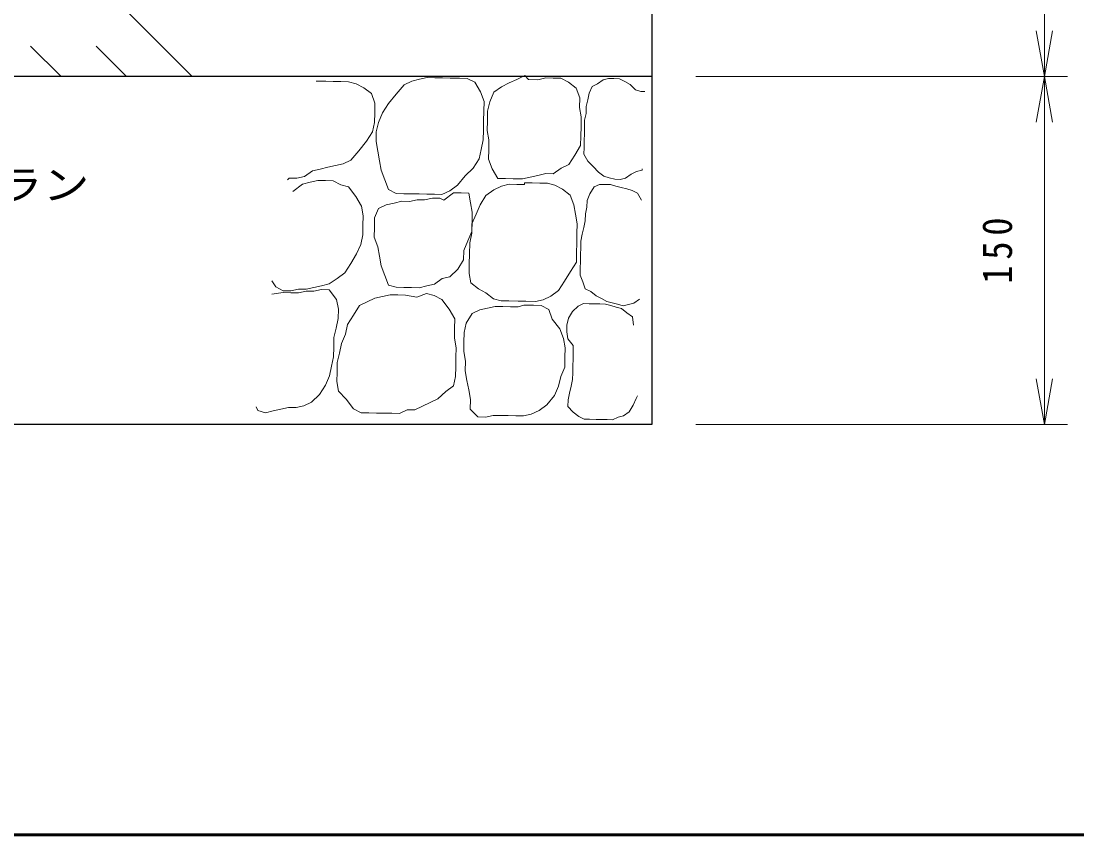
# Model space of a CAD drawing. Units: millimetres, scale not verified. Extents: x -312644 to 200250, y -138500 to 140234.
# Drawn here: x -107082 to -61565, y -138500 to -103406 of the extents above; entities that cross this region are included whole.
import ezdxf
from ezdxf.enums import TextEntityAlignment as Align

# ---------------------------------------------------------------- set-up
doc = ezdxf.new("R2010")
doc.units = ezdxf.units.MM
doc.header["$LTSCALE"] = 500
for name, color, linetype, lineweight in [('0-0_0', 7, 'Continuous', 9), ('3-0_外灯平面', 4, 'Continuous', 9), ('3-1_寸法', 7, 'Continuous', 9)]:
    doc.layers.add(name, color=color, linetype=linetype, lineweight=lineweight)
doc.styles.add('ＭＳ ゴシック', font='')
doc.styles.get('ＭＳ ゴシック').set_extended_font_data('MS Gothic')

msp = doc.modelspace()

# ---------------------------------------------------------------- linework, layer by layer
at = {"layer": '0-0_0', "color": 5, "lineweight": 60}
msp.add_line((-200250, -138500), (200250, -138500), dxfattribs=at)
at = {"layer": '3-0_外灯平面'}
for p, q in [((-62968.1, -105796.2), (-62968.1, -95796.2)), ((-62968.1, -105796.2), (-63315.4, -103826.6)), ((-62968.1, -105796.2), (-62620.8, -103826.6)), ((-77987.4, -105796.2), (-61968.1, -105796.2)), ((-62968.1, -105796.2), (-63315.4, -107765.8)), ((-62968.1, -105796.2), (-62620.8, -107765.8)), ((-62968.1, -120796), (-62968.1, -105796.2)), ((-62968.1, -120796), (-63315.4, -118826.4)), ((-62968.1, -120796), (-62620.8, -118826.4)), ((-77987.4, -120796), (-61968.1, -120796))]:
    msp.add_line(p, q, dxfattribs=at)
at = {"layer": '3-1_寸法', "color": 3, "lineweight": 25}
for p, q in [((-79885.9, -90796.2), (-79885.9, -120796)), ((-79885.9, -105796.2), (-149885.9, -105796.2)), ((-79885.9, -120796), (-149885.9, -120796))]:
    msp.add_line(p, q, dxfattribs=at)
at = {"layer": '3-1_寸法', "color": 2, "lineweight": 25}
for p, q in [((-102752.4, -102747.2), (-99703.7, -105795.9)), ((-106670.7, -104486), (-105360.6, -105796)), ((-103842.1, -104486), (-102532.1, -105795.9))]:
    msp.add_line(p, q, dxfattribs=at)
at = {"layer": '3-1_寸法'}
for p, q in [((-94363.4, -105991.6), (-93951.4, -105999.9)), ((-93951.4, -105999.9), (-93621.8, -106006.4)), ((-93621.8, -106006.4), (-93292.1, -106013.1)), ((-93292.1, -106013.1), (-92962.4, -106019.6)), ((-92962.4, -106019.6), (-92634.4, -106108.4)), ((-90574.2, -106149.7), (-90241.2, -105991.3)), ((-90241.2, -105991.3), (-89909.9, -105915.6)), ((-89909.9, -105915.6), (-89578.6, -105840)), ((-89578.6, -105840), (-89248.9, -105846.6)), ((-89248.9, -105846.6), (-88919.3, -105853.2)), ((-88919.3, -105853.2), (-88589.6, -105859.8)), ((-88589.6, -105859.8), (-88177.4, -105868)), ((-88177.4, -105868), (-87848, -105874.6)), ((-87848, -105874.6), (-87521.6, -106045.7)), ((-87521.6, -106045.7), (-87282.5, -106462.7)), ((-86038.2, -106075.3), (-85705.3, -105917.5)), ((-85705.3, -105917.5), (-85372.3, -105759.1)), ((-85372.3, -105759.1), (-85210.7, -105927.3)), ((-85210.7, -105927.3), (-84798.5, -105935.6)), ((-83481.7, -106044.2), (-83157, -106298)), ((-81991.9, -105936.3), (-82229.7, -106107.4)), ((-81287.8, -105891.9), (-81522.1, -105887.2)), ((-81055.6, -106013.4), (-81287.8, -105891.9)), ((-80823.6, -106135.5), (-81055.6, -106013.4)), ((-92634.4, -106108.4), (-92308.1, -106280)), ((-92308.1, -106280), (-91983.3, -106533.8)), ((-90912.1, -106555.2), (-90574.2, -106149.7)), ((-87282.5, -106462.7), (-87126, -106878.2)), ((-86371, -106233.7), (-86038.2, -106075.3)), ((-82466.6, -106219.6), (-82589.6, -106510.6)), ((-82229.7, -106107.4), (-82466.6, -106219.6)), ((-80594, -106374.5), (-80823.6, -106135.5)), ((-80360.9, -106437.7), (-80594, -106374.5)), ((-80185, -106441.2), (-80360.9, -106437.7)), ((-91983.3, -106533.8), (-91826.9, -106949.2)), ((-91826.9, -106949.2), (-91835.1, -107361.4)), ((-91505.4, -107368), (-91250, -106960.8)), ((-91250, -106960.8), (-90912.1, -106555.2)), ((-87126, -106878.2), (-87134.2, -107290.4)), ((-86969.3, -107293.6), (-86878.8, -106883.1)), ((-82653.9, -106802.1), (-82718.5, -107093.7)), ((-82589.6, -106510.6), (-82653.9, -106802.1)), ((-91835.1, -107361.4), (-91843.4, -107773.5)), ((-91678.4, -107776.8), (-91505.4, -107368)), ((-87134.2, -107290.4), (-87142.5, -107702.5)), ((-82724.4, -107387), (-82788.7, -107678.6)), ((-82718.5, -107093.7), (-82724.4, -107387)), ((-91843.4, -107773.5), (-91933.8, -108183.5)), ((-91769.1, -108186.8), (-91678.4, -107776.8)), ((-87142.5, -107702.5), (-87150.7, -108114.6)), ((-82788.7, -107678.6), (-82794.5, -107971.8)), ((-91933.8, -108183.5), (-92189.5, -108590.7)), ((-91777.3, -108599), (-91769.1, -108186.8)), ((-87150.7, -108114.6), (-87158.9, -108526.3)), ((-82942.8, -107951.5), (-82951, -108363.2)), ((-82800.4, -108264.6), (-82806.2, -108557.4)), ((-82794.5, -107971.8), (-82800.4, -108264.6)), ((-92189.5, -108590.7), (-92527.1, -108996.3)), ((-91703.1, -109012.8), (-91777.3, -108599)), ((-87158.9, -108526.3), (-87249.7, -108936.8)), ((-82806.2, -108557.4), (-82812.1, -108850.6)), ((-92527.1, -108996.3), (-92865.1, -109401.9)), ((-91628.9, -109426.5), (-91703.1, -109012.8)), ((-87249.7, -108936.8), (-87340.1, -109347.3)), ((-86928.2, -109355.5), (-86920, -108943.4)), ((-82812.1, -108850.6), (-82818, -109143.4)), ((-93529.4, -109635.8), (-93860.6, -109711.5)), ((-93198, -109560.2), (-93529.4, -109635.8)), ((-92865.1, -109401.9), (-93198, -109560.2)), ((-91554.9, -109840.4), (-91628.9, -109426.5)), ((-87340.1, -109347.3), (-87595.8, -109754.5)), ((-94523.3, -109863.2), (-94857.9, -110103.8)), ((-94192, -109787.6), (-94523.3, -109863.2)), ((-93860.6, -109711.5), (-94192, -109787.6)), ((-91398.2, -110255.3), (-91554.9, -109840.4)), ((-87932.1, -110077.3), (-88269.7, -110482.9)), ((-87595.8, -109754.5), (-87932.1, -110077.3)), ((-83803.1, -109748.1), (-84137.7, -109988.7)), ((-82188.7, -109918.1), (-81957.9, -110098.2)), ((-81957.9, -110098.2), (-81724.8, -110161.8)), ((-81021.6, -110175.9), (-80783.8, -110004.7)), ((-80783.8, -110004.7), (-80547.1, -109892)), ((-80547.1, -109892), (-80311.6, -109838.3)), ((-80311.6, -109838.3), (-80310.5, -109779.8)), ((-95518.9, -110172.9), (-95603, -110254)), ((-95365.5, -110753.3), (-94947, -110432.1)), ((-94947, -110432.1), (-94615.7, -110356)), ((-94615.7, -110356), (-94284.4, -110280.3)), ((-94284.4, -110280.3), (-93954.7, -110286.9)), ((-93954.7, -110286.9), (-93625, -110293.5)), ((-93625, -110293.5), (-93298.7, -110465.1)), ((-93298.7, -110465.1), (-92970.6, -110553.9)), ((-91241.7, -110670.8), (-91398.2, -110255.3)), ((-86707.4, -110679.2), (-86374.4, -110520.8)), ((-86374.4, -110520.8), (-86043.1, -110445.1)), ((-86043.1, -110445.1), (-85713.5, -110451.8)), ((-85461.3, -110209.5), (-85873.2, -110201.3)), ((-85713.5, -110451.8), (-85383.8, -110458.3)), ((-85383.8, -110458.3), (-85382.1, -110375.7)), ((-85382.1, -110375.7), (-85052.5, -110382.2)), ((-85052.5, -110382.2), (-84722.8, -110388.8)), ((-84722.8, -110388.8), (-84393.1, -110395.4)), ((-84393.1, -110395.4), (-84065.1, -110484.8)), ((-84065.1, -110484.8), (-83738.7, -110656.3)), ((-82377.5, -110559.1), (-82559.2, -110848.3)), ((-82140.8, -110446.4), (-82377.5, -110559.1)), ((-81906.3, -110451.1), (-82140.8, -110446.4)), ((-81671.9, -110455.8), (-81906.3, -110451.1)), ((-81724.8, -110161.8), (-81491.6, -110225)), ((-81438.8, -110518.9), (-81671.9, -110455.8)), ((-81491.6, -110225), (-81257.1, -110229.7)), ((-81205.7, -110582.6), (-81438.8, -110518.9)), ((-81257.1, -110229.7), (-81021.6, -110175.9)), ((-80972.5, -110645.7), (-81205.7, -110582.6)), ((-90915.3, -110842.3), (-91241.7, -110670.8)), ((-90585.7, -110848.9), (-90915.3, -110842.3)), ((-90256, -110855.5), (-90585.7, -110848.9)), ((-89926.3, -110862.1), (-90256, -110855.5)), ((-89596.6, -110868.6), (-89926.3, -110862.1)), ((-89684.1, -111114.2), (-89352.8, -111038.6)), ((-89267, -110875.3), (-89596.6, -110868.6)), ((-89352.8, -111038.6), (-89023.1, -111045.1)), ((-89023.1, -111045.1), (-88860, -111130.7)), ((-88860, -111130.7), (-88441.3, -110809.5)), ((-88441.3, -110809.5), (-88111.6, -110816.1)), ((-88111.6, -110816.1), (-87781.9, -110822.7)), ((-87781.9, -110822.7), (-87707.7, -111236.5)), ((-87297.5, -111327), (-87041.8, -110919.8)), ((-87041.8, -110919.8), (-86707.4, -110679.2)), ((-83738.7, -110656.3), (-83414, -110910.1)), ((-83414, -110910.1), (-83257.6, -111325.5)), ((-82559.2, -110848.3), (-82682.2, -111138.8)), ((-80739.1, -110708.8), (-80972.5, -110645.7)), ((-80507.2, -110830.9), (-80739.1, -110708.8)), ((-80337.4, -111127.2), (-80507.2, -110830.9)), ((-92410.2, -111389.7), (-92336, -111803.1)), ((-91843.3, -111895.7), (-91670.1, -111486.8)), ((-91670.1, -111486.8), (-91337.4, -111328.4)), ((-91337.4, -111328.4), (-91006.1, -111252.8)), ((-91006.1, -111252.8), (-90674.7, -111177.1)), ((-90674.7, -111177.1), (-90345.1, -111183.8)), ((-90345.1, -111183.8), (-90013.7, -111107.6)), ((-90013.7, -111107.6), (-89684.1, -111114.2)), ((-87707.7, -111236.5), (-87633.7, -111649.8)), ((-87470.4, -111735.8), (-87297.5, -111327)), ((-83257.6, -111325.5), (-83183.3, -111738.8)), ((-82688.1, -111432), (-82752.4, -111723.6)), ((-82682.2, -111138.8), (-82688.1, -111432)), ((-92336, -111803.1), (-92344.2, -112215.2)), ((-91851.5, -112307.8), (-91843.3, -111895.7)), ((-87643.6, -112144.7), (-87470.4, -111735.8)), ((-87633.7, -111649.8), (-87642, -112061.9)), ((-83183.3, -111738.8), (-83109.1, -112152.6)), ((-82752.4, -111723.6), (-82758.3, -112016.9)), ((-92344.2, -112215.2), (-92352.5, -112627.4)), ((-91859.8, -112719.4), (-91851.5, -112307.8)), ((-87651.9, -112556.3), (-87643.6, -112144.7)), ((-87642, -112061.9), (-87650.2, -112474.1)), ((-83109.1, -112152.6), (-83117.3, -112564.7)), ((-82822.8, -112308.5), (-82887.1, -112600.1)), ((-82758.3, -112016.9), (-82822.8, -112308.5)), ((-92352.5, -112627.4), (-92443.2, -113037.8)), ((-91703, -113134.9), (-91859.8, -112719.4)), ((-87650.2, -112474.1), (-87823.1, -112882.9)), ((-87742.3, -112966.8), (-87651.9, -112556.3)), ((-83117.3, -112564.7), (-83125.6, -112976.9)), ((-82887.1, -112600.1), (-82951.7, -112892.1)), ((-92443.2, -113037.8), (-92616.2, -113446.7)), ((-91629.1, -113548.7), (-91703, -113134.9)), ((-87996.4, -113291.8), (-88004.6, -113703.4)), ((-87823.1, -112882.9), (-87996.4, -113291.8)), ((-87752.2, -113461.2), (-87742.3, -112966.8)), ((-83125.6, -112976.9), (-83133.8, -113389)), ((-82957.5, -113184.9), (-82963.4, -113477.7)), ((-82951.7, -112892.1), (-82957.5, -113184.9)), ((-92616.2, -113446.7), (-92871.8, -113853.9)), ((-88004.6, -113703.4), (-88260, -114110.6)), ((-87760.4, -113873.4), (-87752.2, -113461.2)), ((-83133.8, -113389), (-83142, -113800.7)), ((-82969.2, -113770.9), (-82975.1, -114063.7)), ((-82963.4, -113477.7), (-82969.2, -113770.9)), ((-92871.8, -113853.9), (-93127.3, -114260.6)), ((-88260, -114110.6), (-88596.3, -114433.9)), ((-87768.7, -114285.5), (-87760.4, -113873.4)), ((-83397.7, -114207.9), (-83653.2, -114615.1)), ((-83142, -113800.7), (-83397.7, -114207.9)), ((-82975.1, -114063.7), (-82981, -114356.9)), ((-96107.2, -114860.6), (-96267.2, -114610.1)), ((-93461.9, -114501.2), (-93796.5, -114742.3)), ((-93127.3, -114260.6), (-93461.9, -114501.2)), ((-91241.6, -114793.4), (-91398.3, -114378)), ((-87694.7, -114699.3), (-87768.7, -114285.5)), ((-87370, -114953.1), (-87694.7, -114699.3)), ((-83653.2, -114615.1), (-83908.6, -115022.3)), ((-82981, -114356.9), (-82869.7, -114652)), ((-82869.7, -114652), (-82758.4, -114947.1)), ((-96278.8, -115187.2), (-95782.5, -115114.4)), ((-95780.9, -115032.2), (-96107.2, -114860.6)), ((-95782.5, -115114.4), (-95452.8, -115121)), ((-95452.8, -115121), (-95123.2, -115127.6)), ((-95123.2, -115127.6), (-94792.1, -115051.9)), ((-94790.5, -114969.7), (-95119.9, -114963.1)), ((-94792.1, -115051.9), (-94462.4, -115058.5)), ((-94459.1, -114893.5), (-94790.5, -114969.7)), ((-94462.4, -115058.5), (-94131.1, -114982.9)), ((-94127.8, -114817.9), (-94459.1, -114893.5)), ((-94131.1, -114982.9), (-93801.4, -114989.5)), ((-93796.5, -114742.3), (-94127.8, -114817.9)), ((-93801.4, -114989.5), (-93480, -115408.2)), ((-90913.6, -114882.2), (-91241.6, -114793.4)), ((-90583.9, -114888.8), (-90913.6, -114882.2)), ((-90254.3, -114895.4), (-90583.9, -114888.8)), ((-89924.6, -114902), (-90254.3, -114895.4)), ((-90015.3, -115312.5), (-89599.9, -115155.7)), ((-89593.3, -114826.4), (-89924.6, -114902)), ((-89599.9, -115155.7), (-89272.1, -115244.6)), ((-87043.6, -115124.6), (-87370, -114953.1)), ((-86718.9, -115378.4), (-87043.6, -115124.6)), ((-83908.6, -115022.3), (-84243.2, -115262.9)), ((-82758.4, -114947.1), (-82526.1, -115069.3)), ((-82526.1, -115069.3), (-82295.4, -115249.8)), ((-93480, -115408.2), (-93405.8, -115821.5)), ((-92496, -115675.2), (-92163, -115516.8)), ((-92163, -115516.8), (-91830, -115358.4)), ((-91830, -115358.4), (-91498.7, -115282.8)), ((-91498.7, -115282.8), (-91167.4, -115206.7)), ((-91167.4, -115206.7), (-90837.7, -115213.3)), ((-90837.7, -115213.3), (-90508.1, -115219.9)), ((-90508.1, -115219.9), (-90015.3, -115312.5)), ((-89272.1, -115244.6), (-88945.7, -115416.2)), ((-88945.7, -115416.2), (-88624.3, -115834.9)), ((-86390.9, -115467.2), (-86718.9, -115378.4)), ((-86061.2, -115473.8), (-86390.9, -115467.2)), ((-85649.1, -115482.1), (-86061.2, -115473.8)), ((-85319.4, -115488.7), (-85649.1, -115482.1)), ((-84907.5, -115496.9), (-85319.4, -115488.7)), ((-84576.2, -115421.3), (-84907.5, -115496.9)), ((-84243.2, -115262.9), (-84576.2, -115421.3)), ((-82595.4, -115595.2), (-82829.7, -115590.5)), ((-82361.1, -115599.9), (-82595.4, -115595.2)), ((-82126.8, -115604.5), (-82361.1, -115599.9)), ((-82295.4, -115249.8), (-82063.4, -115371.4)), ((-81892.2, -115609.2), (-82126.8, -115604.5)), ((-82063.4, -115371.4), (-81831.4, -115493.5)), ((-81659.1, -115672.9), (-81892.2, -115609.2)), ((-81831.4, -115493.5), (-81598.3, -115556.7)), ((-80896.3, -115629.2), (-80660.8, -115575.4)), ((-80660.8, -115575.4), (-80423, -115404.2)), ((-93405.8, -115821.5), (-93414, -116233.7)), ((-92751.4, -116081.9), (-92496, -115675.2)), ((-88624.3, -115834.9), (-88385.1, -116252)), ((-87894, -116426.8), (-87638.6, -116019.6)), ((-87638.6, -116019.6), (-87305.6, -115861.2)), ((-87305.6, -115861.2), (-86974.3, -115785.6)), ((-86974.3, -115785.6), (-86643, -115709.5)), ((-86643, -115709.5), (-86313.3, -115716.1)), ((-86313.3, -115716.1), (-85983.7, -115722.7)), ((-85983.7, -115722.7), (-85654, -115729.2)), ((-85654, -115729.2), (-85405.2, -115652)), ((-85405.2, -115652), (-84993, -115660.2)), ((-84993, -115660.2), (-84663.6, -115666.8)), ((-84663.6, -115666.8), (-84337.2, -115838.3)), ((-84337.2, -115838.3), (-84180.5, -116253.3)), ((-83305.6, -115932.8), (-83487.1, -116222.1)), ((-81426, -115736), (-81659.1, -115672.9)), ((-81192.8, -115799.2), (-81426, -115736)), ((-80962, -115979.7), (-81192.8, -115799.2)), ((-81131.8, -115683.4), (-80896.3, -115629.2)), ((-80731, -116160.3), (-80962, -115979.7)), ((-93097.5, -116899.6), (-93006.8, -116489.1)), ((-93006.8, -116489.1), (-92751.4, -116081.9)), ((-88385.1, -116252), (-88393.3, -116664.1)), ((-87984.7, -116836.8), (-87894, -116426.8)), ((-84180.5, -116253.3), (-83859.1, -116672.1)), ((-83551.6, -116514.2), (-83557.5, -116806.9)), ((-83487.1, -116222.1), (-83551.6, -116514.2)), ((-80679.6, -116512.6), (-80731, -116160.3)), ((-93270.7, -117308.5), (-93097.5, -116899.6)), ((-88393.3, -116664.1), (-88401.6, -117075.8)), ((-87993, -117249), (-87984.7, -116836.8)), ((-83859.1, -116672.1), (-83702.6, -117087.5)), ((-83557.5, -116806.9), (-83504.6, -117100.9)), ((-93361.2, -117718.9), (-93270.7, -117308.5)), ((-88401.6, -117075.8), (-88327.6, -117489.6)), ((-88001.2, -117661.1), (-87993, -117249)), ((-83702.6, -117087.5), (-83628.4, -117501.3)), ((-83504.6, -117100.9), (-83276.2, -117398.8)), ((-83276.2, -117398.8), (-83282, -117691.5)), ((-93611.9, -117878.4), (-93702.4, -118289)), ((-93603.7, -117466.8), (-93611.9, -117878.4)), ((-93451.9, -118129.4), (-93361.2, -117718.9)), ((-88327.6, -117489.6), (-88335.9, -117901.7)), ((-87927, -118074.9), (-88001.2, -117661.1)), ((-83628.4, -117501.3), (-83636.6, -117913.4)), ((-83282, -117691.5), (-83287.9, -117984.8)), ((-93702.4, -118289), (-93793.1, -118699.4)), ((-93460.2, -118541.1), (-93451.9, -118129.4)), ((-88344.1, -118313.9), (-88352.3, -118726)), ((-88335.9, -117901.7), (-88344.1, -118313.9)), ((-87935.2, -118487.1), (-87927, -118074.9)), ((-83644.9, -118325.6), (-83818, -118733.9)), ((-83636.6, -117913.4), (-83644.9, -118325.6)), ((-83293.8, -118277.6), (-83299.6, -118570.4)), ((-83287.9, -117984.8), (-83293.8, -118277.6)), ((-93793.1, -118699.4), (-93966.1, -119108.3)), ((-93468.4, -118953.2), (-93460.2, -118541.1)), ((-88352.3, -118726), (-88442.8, -119136.5)), ((-87861, -118900.8), (-87935.2, -118487.1)), ((-83818, -118733.9), (-83908.5, -119144.5)), ((-83299.6, -118570.4), (-83305.5, -118863.6)), ((-93966.1, -119108.3), (-94221.8, -119515.5)), ((-93394.2, -119367), (-93468.4, -118953.2)), ((-88442.8, -119136.5), (-88777.4, -119377.1)), ((-87787, -119314.2), (-87861, -118900.8)), ((-83908.5, -119144.5), (-84081.7, -119553.3)), ((-83370, -119155.2), (-83434.4, -119447.3)), ((-83305.5, -118863.6), (-83370, -119155.2)), ((-94221.8, -119515.5), (-94558, -119838.3)), ((-93071.1, -119703.5), (-93394.2, -119367)), ((-92749.7, -120121.8), (-93071.1, -119703.5)), ((-89113.7, -119699.9), (-89446.6, -119858.3)), ((-88777.4, -119377.1), (-89113.7, -119699.9)), ((-87712.8, -119727.9), (-87787, -119314.2)), ((-84081.7, -119553.3), (-84419.6, -119958.8)), ((-83434.4, -119447.3), (-83498.9, -119738.9)), ((-80690, -119971), (-80567, -119680.1)), ((-80567, -119680.1), (-80506.2, -119564.3)), ((-96873.7, -120204.4), (-96952.9, -120037.7)), ((-95883.1, -120141.9), (-96214.4, -120217.5)), ((-95551.7, -120065.7), (-95883.1, -120141.9)), ((-95222.1, -120072.3), (-95551.7, -120065.7)), ((-94891, -119996.7), (-95222.1, -120072.3)), ((-94558, -119838.3), (-94891, -119996.7)), ((-92423.5, -120293.4), (-92749.7, -120121.8)), ((-89779.6, -120016.7), (-90112.6, -120174.5)), ((-89446.6, -119858.3), (-89779.6, -120016.7)), ((-87721, -120140.1), (-87712.8, -119727.9)), ((-87397.9, -120476.1), (-87721, -120140.1)), ((-84419.6, -119958.8), (-84754.2, -120199.4)), ((-83498.9, -119738.9), (-83504.8, -120031.6)), ((-83504.8, -120031.6), (-83275.2, -120270.7)), ((-80871.7, -120260.3), (-80690, -119971)), ((-96545.7, -120293.2), (-96873.7, -120204.4)), ((-96214.4, -120217.5), (-96545.7, -120293.2)), ((-92093.9, -120299.9), (-92423.5, -120293.4)), ((-91764.2, -120306.5), (-92093.9, -120299.9)), ((-91434.5, -120313.1), (-91764.2, -120306.5)), ((-91104.9, -120319.7), (-91434.5, -120313.1)), ((-90775.2, -120326.3), (-91104.9, -120319.7)), ((-90442.2, -120167.9), (-90775.2, -120326.3)), ((-90112.6, -120174.5), (-90442.2, -120167.9)), ((-87068.3, -120482.7), (-87397.9, -120476.1)), ((-86737, -120407.1), (-87068.3, -120482.7)), ((-86407.3, -120413.7), (-86737, -120407.1)), ((-86077.6, -120420.2), (-86407.3, -120413.7)), ((-85747.9, -120426.8), (-86077.6, -120420.2)), ((-85418.3, -120433.4), (-85747.9, -120426.8)), ((-85087, -120357.8), (-85418.3, -120433.4)), ((-84754.2, -120199.4), (-85087, -120357.8)), ((-83275.2, -120270.7), (-83044.1, -120451.2)), ((-83044.1, -120451.2), (-82812.1, -120573.3)), ((-82812.1, -120573.3), (-82577.8, -120578)), ((-82577.8, -120578), (-82284.8, -120583.8)), ((-82284.8, -120583.8), (-82050.5, -120588.5)), ((-82050.5, -120588.5), (-81816.2, -120593.2)), ((-81109.5, -120431.4), (-80871.7, -120260.3))]:
    msp.add_line(p, q, dxfattribs=at)
for points in [[(-84798.5, -105935.6), (-84467.4, -105859.5), (-84137.8, -105866)], [(-84137.8, -105866), (-83808.1, -105872.6), (-83481.7, -106044.2)], [(-81522.1, -105887.2), (-81756.4, -105882.4), (-81991.9, -105936.3)], [(-86878.8, -106883.1), (-86705.6, -106474.3), (-86371, -106233.7)], [(-83157, -106298), (-83000.3, -106713.4), (-83008.5, -107125.6)], [(-86985.8, -108118), (-86977.5, -107705.8), (-86969.3, -107293.6)], [(-83008.5, -107125.6), (-82934.5, -107539.4), (-82942.8, -107951.5)], [(-86920, -108943.4), (-86911.8, -108531.2), (-86985.8, -108118)], [(-82951, -108363.2), (-82959.3, -108775.3), (-83214.7, -109182.5)], [(-83214.7, -109182.5), (-83470.1, -109589.7), (-83803.1, -109748.1)], [(-82818, -109143.4), (-82648.2, -109439.7), (-82418.3, -109678.6), (-82188.7, -109918.1)], [(-86532.6, -110188.1), (-86771.5, -109771), (-86928.2, -109355.5)], [(-94857.9, -110103.8), (-95189.2, -110179.4), (-95518.9, -110172.9)], [(-84798.7, -110057.8), (-85130, -110133.4), (-85461.3, -110209.5)], [(-84137.7, -109988.7), (-84467.4, -109982.1), (-84798.7, -110057.8)], [(-92970.6, -110553.9), (-92649.2, -110972.6), (-92410.2, -111389.7)], [(-88269.7, -110482.9), (-88604.3, -110723.5), (-88937.3, -110881.8), (-89267, -110875.3)], [(-85873.2, -110201.3), (-86202.9, -110194.7), (-86532.6, -110188.1)], [(-91398.3, -114378), (-91554.8, -113962.5), (-91629.1, -113548.7)], [(-88596.3, -114433.9), (-88927.6, -114509.6), (-89262.2, -114750.2), (-89593.3, -114826.4)], [(-95119.9, -114963.1), (-95451.2, -115038.7), (-95780.9, -115032.2)], [(-82829.7, -115590.5), (-83066.4, -115703.2), (-83305.6, -115932.8)], [(-81598.3, -115556.7), (-81364.9, -115619.8), (-81131.8, -115683.4)], [(-93414, -116233.7), (-93504.7, -116644.1), (-93595.5, -117054.7), (-93603.7, -117466.8)], [(-81816.2, -120593.2), (-81581.9, -120597.9), (-81345, -120485.2), (-81109.5, -120431.4)]]:
    msp.add_lwpolyline(points, dxfattribs=at)

# ---------------------------------------------------------------- texts
at = {"layer": '3-0_外灯平面', "color": 2, "insert": (-64343.1, -114733.6), "char_height": 1283, "attachment_point": 7, "rotation": 90, "style": 'ＭＳ ゴシック'}
msp.add_mtext('\\T1.32;\\W0.9;150', dxfattribs=at)
at = {"layer": '3-1_寸法', "color": 2, "style": 'ＭＳ ゴシック', "width": 1.15}
msp.add_text('再生クラッシャーラン', height=1283, dxfattribs=at).set_placement((-124264.9, -111489.5), align=Align.BOTTOM_LEFT)

doc.saveas('drawing.dxf')
